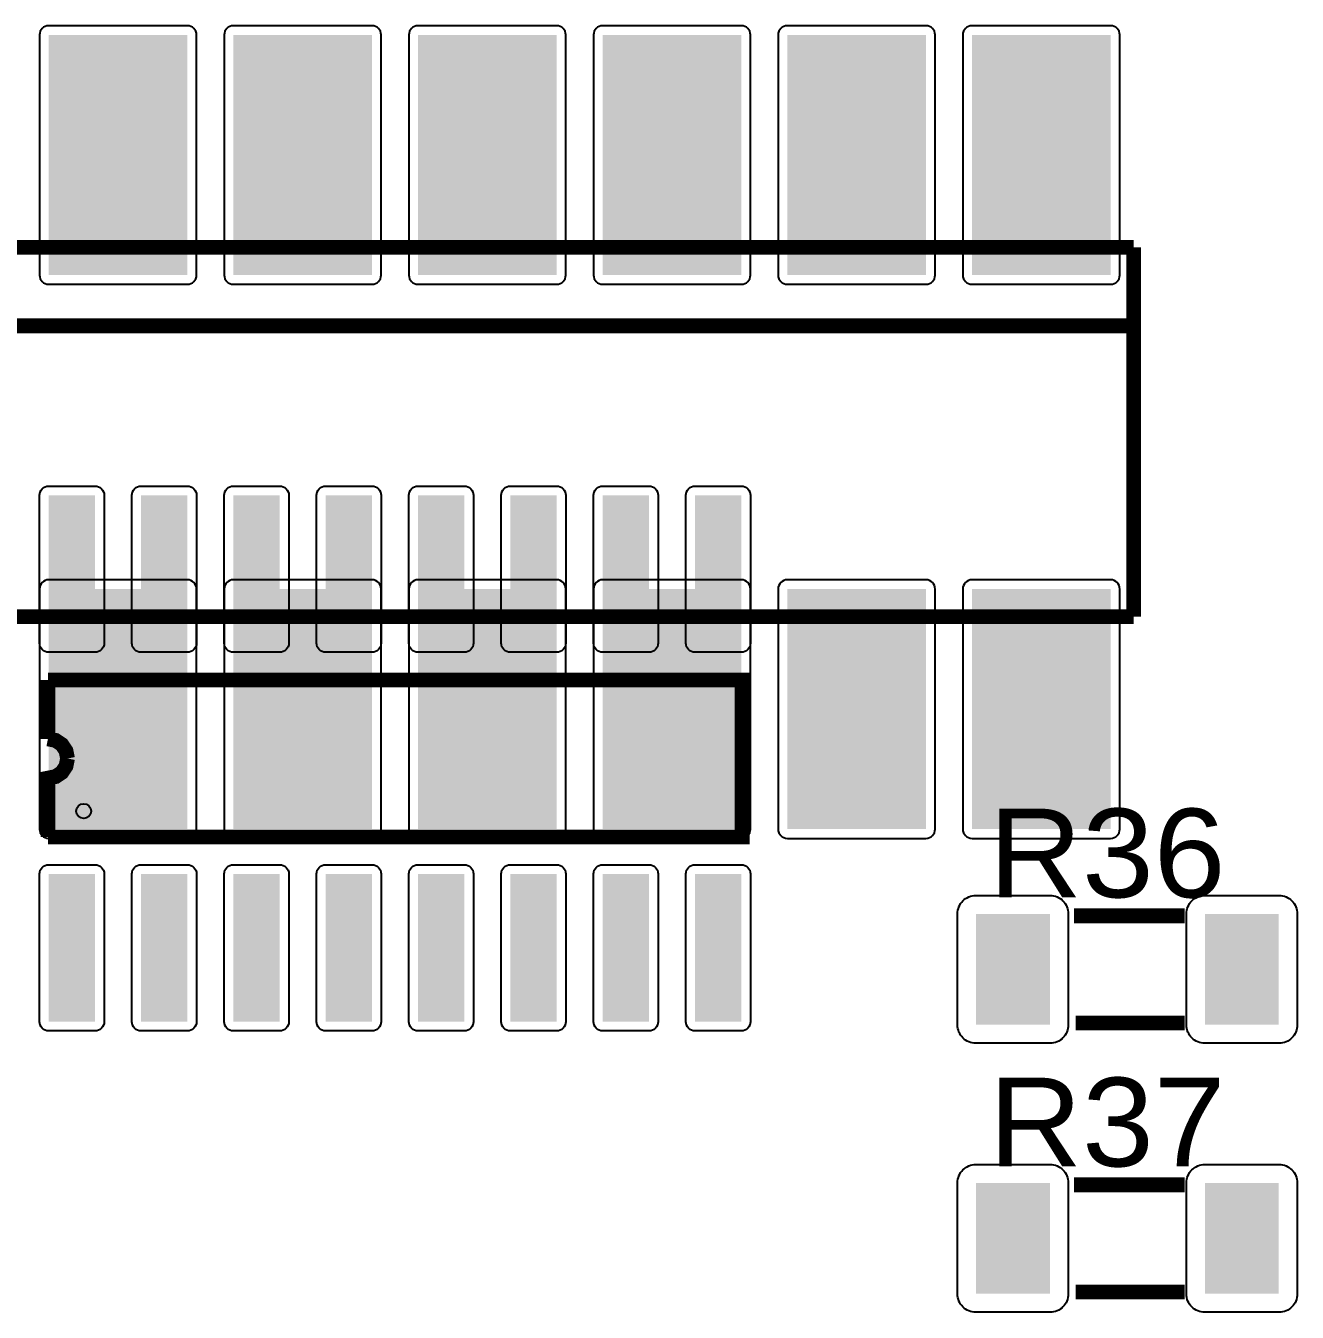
# Model space of a CAD drawing. Header units: inches. Extents: x 18.7 to 39.4, y 4.3 to 20.5.
# Drawn here: x 30.055 to 30.951, y 14.742 to 15.648 of the extents above; entities that cross this region are included whole.
import ezdxf

# ---------------------------------------------------------------- set-up
doc = ezdxf.new("R2010")
doc.units = ezdxf.units.IN
doc.header["$MEASUREMENT"] = 0
doc.styles.get("Standard").update_dxf_attribs({"font": 'arial.ttf'})

# ---------------------------------------------------------------- blocks, each defined once
blk = doc.blocks.new('RPAD')
blk.add_trace([(-0.5, -0.5), (-0.5, 0.5), (0.5, -0.5), (0.5, 0.5)])
blk = doc.blocks.new('NextionControlV3')
for points in [[(41.15064, 13.55838), (41.22564, 13.55838), (41.22666, 13.55848), (41.2276, 13.55877), (41.22845, 13.55922), (41.22919, 13.55983), (41.22979, 13.56056), (41.23025, 13.56141), (41.23054, 13.56236), (41.23064, 13.56338), (41.23064, 13.69338), (41.23054, 13.6944), (41.23025, 13.69535), (41.22979, 13.6962), (41.22919, 13.69694), (41.22845, 13.69754), (41.2276, 13.698), (41.22666, 13.69828), (41.22564, 13.69838), (41.15064, 13.69838), (41.14961, 13.69828), (41.14867, 13.698), (41.14782, 13.69754), (41.14708, 13.69694), (41.14648, 13.6962), (41.14602, 13.69535), (41.14573, 13.6944), (41.14564, 13.69338), (41.14564, 13.56338), (41.14573, 13.56236), (41.14602, 13.56141), (41.14648, 13.56056), (41.14708, 13.55983), (41.14782, 13.55922), (41.14867, 13.55877), (41.14961, 13.55848), (41.15064, 13.55838)], [(41.25064, 13.55838), (41.32564, 13.55838), (41.32666, 13.55848), (41.3276, 13.55877), (41.32845, 13.55922), (41.32919, 13.55983), (41.32979, 13.56056), (41.33025, 13.56141), (41.33054, 13.56236), (41.33064, 13.56338), (41.33064, 13.69338), (41.33054, 13.6944), (41.33025, 13.69535), (41.32979, 13.6962), (41.32919, 13.69694), (41.32845, 13.69754), (41.3276, 13.698), (41.32666, 13.69828), (41.32564, 13.69838), (41.25064, 13.69838), (41.24961, 13.69828), (41.24867, 13.698), (41.24782, 13.69754), (41.24708, 13.69694), (41.24648, 13.6962), (41.24602, 13.69535), (41.24573, 13.6944), (41.24564, 13.69338), (41.24564, 13.56338), (41.24573, 13.56236), (41.24602, 13.56141), (41.24648, 13.56056), (41.24708, 13.55983), (41.24782, 13.55922), (41.24867, 13.55877), (41.24961, 13.55848), (41.25064, 13.55838)], [(41.35064, 13.55838), (41.42564, 13.55838), (41.42666, 13.55848), (41.4276, 13.55877), (41.42845, 13.55922), (41.42919, 13.55983), (41.42979, 13.56056), (41.43025, 13.56141), (41.43054, 13.56236), (41.43064, 13.56338), (41.43064, 13.69338), (41.43054, 13.6944), (41.43025, 13.69535), (41.42979, 13.6962), (41.42919, 13.69694), (41.42845, 13.69754), (41.4276, 13.698), (41.42666, 13.69828), (41.42564, 13.69838), (41.35064, 13.69838), (41.34961, 13.69828), (41.34867, 13.698), (41.34782, 13.69754), (41.34708, 13.69694), (41.34648, 13.6962), (41.34602, 13.69535), (41.34573, 13.6944), (41.34564, 13.69338), (41.34564, 13.56338), (41.34573, 13.56236), (41.34602, 13.56141), (41.34648, 13.56056), (41.34708, 13.55983), (41.34782, 13.55922), (41.34867, 13.55877), (41.34961, 13.55848), (41.35064, 13.55838)], [(41.45064, 13.55838), (41.52564, 13.55838), (41.52666, 13.55848), (41.5276, 13.55877), (41.52845, 13.55922), (41.52919, 13.55983), (41.52979, 13.56056), (41.53025, 13.56141), (41.53054, 13.56236), (41.53064, 13.56338), (41.53064, 13.69338), (41.53054, 13.6944), (41.53025, 13.69535), (41.52979, 13.6962), (41.52919, 13.69694), (41.52845, 13.69754), (41.5276, 13.698), (41.52666, 13.69828), (41.52564, 13.69838), (41.45064, 13.69838), (41.44961, 13.69828), (41.44867, 13.698), (41.44782, 13.69754), (41.44708, 13.69694), (41.44648, 13.6962), (41.44602, 13.69535), (41.44573, 13.6944), (41.44564, 13.69338), (41.44564, 13.56338), (41.44573, 13.56236), (41.44602, 13.56141), (41.44648, 13.56056), (41.44708, 13.55983), (41.44782, 13.55922), (41.44867, 13.55877), (41.44961, 13.55848), (41.45064, 13.55838)], [(41.55064, 13.55838), (41.62564, 13.55838), (41.62666, 13.55848), (41.6276, 13.55877), (41.62845, 13.55922), (41.62919, 13.55983), (41.62979, 13.56056), (41.63025, 13.56141), (41.63054, 13.56236), (41.63064, 13.56338), (41.63064, 13.69338), (41.63054, 13.6944), (41.63025, 13.69535), (41.62979, 13.6962), (41.62919, 13.69694), (41.62845, 13.69754), (41.6276, 13.698), (41.62666, 13.69828), (41.62564, 13.69838), (41.55064, 13.69838), (41.54961, 13.69828), (41.54867, 13.698), (41.54782, 13.69754), (41.54708, 13.69694), (41.54648, 13.6962), (41.54602, 13.69535), (41.54573, 13.6944), (41.54564, 13.69338), (41.54564, 13.56338), (41.54573, 13.56236), (41.54602, 13.56141), (41.54648, 13.56056), (41.54708, 13.55983), (41.54782, 13.55922), (41.54867, 13.55877), (41.54961, 13.55848), (41.55064, 13.55838)], [(41.65064, 13.55838), (41.72564, 13.55838), (41.72666, 13.55848), (41.7276, 13.55877), (41.72845, 13.55922), (41.72919, 13.55983), (41.72979, 13.56056), (41.73025, 13.56141), (41.73054, 13.56236), (41.73064, 13.56338), (41.73064, 13.69338), (41.73054, 13.6944), (41.73025, 13.69535), (41.72979, 13.6962), (41.72919, 13.69694), (41.72845, 13.69754), (41.7276, 13.698), (41.72666, 13.69828), (41.72564, 13.69838), (41.65064, 13.69838), (41.64961, 13.69828), (41.64867, 13.698), (41.64782, 13.69754), (41.64708, 13.69694), (41.64648, 13.6962), (41.64602, 13.69535), (41.64573, 13.6944), (41.64564, 13.69338), (41.64564, 13.56338), (41.64573, 13.56236), (41.64602, 13.56141), (41.64648, 13.56056), (41.64708, 13.55983), (41.64782, 13.55922), (41.64867, 13.55877), (41.64961, 13.55848), (41.65064, 13.55838)], [(41.15064, 13.44911), (41.17564, 13.44911), (41.17666, 13.44901), (41.1776, 13.44872), (41.17845, 13.44827), (41.17919, 13.44767), (41.17979, 13.44693), (41.18025, 13.44608), (41.18054, 13.44513), (41.18064, 13.44411), (41.18064, 13.36411), (41.18054, 13.36309), (41.18025, 13.36214), (41.17979, 13.36129), (41.17919, 13.36056), (41.17845, 13.35995), (41.1776, 13.3595), (41.17666, 13.35921), (41.17564, 13.35911), (41.15064, 13.35911), (41.14961, 13.35921), (41.14867, 13.3595), (41.14782, 13.35995), (41.14708, 13.36056), (41.14648, 13.36129), (41.14602, 13.36214), (41.14573, 13.36309), (41.14564, 13.36411), (41.14564, 13.44411), (41.14573, 13.44513), (41.14602, 13.44608), (41.14648, 13.44693), (41.14708, 13.44767), (41.14782, 13.44827), (41.14867, 13.44872), (41.14961, 13.44901), (41.15064, 13.44911)], [(41.20064, 13.44911), (41.22564, 13.44911), (41.22666, 13.44901), (41.2276, 13.44872), (41.22845, 13.44827), (41.22919, 13.44767), (41.22979, 13.44693), (41.23025, 13.44608), (41.23054, 13.44513), (41.23064, 13.44411), (41.23064, 13.36411), (41.23054, 13.36309), (41.23025, 13.36214), (41.22979, 13.36129), (41.22919, 13.36056), (41.22845, 13.35995), (41.2276, 13.3595), (41.22666, 13.35921), (41.22564, 13.35911), (41.20064, 13.35911), (41.19961, 13.35921), (41.19867, 13.3595), (41.19782, 13.35995), (41.19708, 13.36056), (41.19648, 13.36129), (41.19602, 13.36214), (41.19573, 13.36309), (41.19564, 13.36411), (41.19564, 13.44411), (41.19573, 13.44513), (41.19602, 13.44608), (41.19648, 13.44693), (41.19708, 13.44767), (41.19782, 13.44827), (41.19867, 13.44872), (41.19961, 13.44901), (41.20064, 13.44911)], [(41.25064, 13.44911), (41.27564, 13.44911), (41.27666, 13.44901), (41.2776, 13.44872), (41.27845, 13.44827), (41.27919, 13.44767), (41.27979, 13.44693), (41.28025, 13.44608), (41.28054, 13.44513), (41.28064, 13.44411), (41.28064, 13.36411), (41.28054, 13.36309), (41.28025, 13.36214), (41.27979, 13.36129), (41.27919, 13.36056), (41.27845, 13.35995), (41.2776, 13.3595), (41.27666, 13.35921), (41.27564, 13.35911), (41.25064, 13.35911), (41.24961, 13.35921), (41.24867, 13.3595), (41.24782, 13.35995), (41.24708, 13.36056), (41.24648, 13.36129), (41.24602, 13.36214), (41.24573, 13.36309), (41.24564, 13.36411), (41.24564, 13.44411), (41.24573, 13.44513), (41.24602, 13.44608), (41.24648, 13.44693), (41.24708, 13.44767), (41.24782, 13.44827), (41.24867, 13.44872), (41.24961, 13.44901), (41.25064, 13.44911)], [(41.30064, 13.44911), (41.32564, 13.44911), (41.32666, 13.44901), (41.3276, 13.44872), (41.32845, 13.44827), (41.32919, 13.44767), (41.32979, 13.44693), (41.33025, 13.44608), (41.33054, 13.44513), (41.33064, 13.44411), (41.33064, 13.36411), (41.33054, 13.36309), (41.33025, 13.36214), (41.32979, 13.36129), (41.32919, 13.36056), (41.32845, 13.35995), (41.3276, 13.3595), (41.32666, 13.35921), (41.32564, 13.35911), (41.30064, 13.35911), (41.29961, 13.35921), (41.29867, 13.3595), (41.29782, 13.35995), (41.29708, 13.36056), (41.29648, 13.36129), (41.29602, 13.36214), (41.29573, 13.36309), (41.29564, 13.36411), (41.29564, 13.44411), (41.29573, 13.44513), (41.29602, 13.44608), (41.29648, 13.44693), (41.29708, 13.44767), (41.29782, 13.44827), (41.29867, 13.44872), (41.29961, 13.44901), (41.30064, 13.44911)], [(41.35064, 13.44911), (41.37564, 13.44911), (41.37666, 13.44901), (41.3776, 13.44872), (41.37845, 13.44827), (41.37919, 13.44767), (41.37979, 13.44693), (41.38025, 13.44608), (41.38054, 13.44513), (41.38064, 13.44411), (41.38064, 13.36411), (41.38054, 13.36309), (41.38025, 13.36214), (41.37979, 13.36129), (41.37919, 13.36056), (41.37845, 13.35995), (41.3776, 13.3595), (41.37666, 13.35921), (41.37564, 13.35911), (41.35064, 13.35911), (41.34961, 13.35921), (41.34867, 13.3595), (41.34782, 13.35995), (41.34708, 13.36056), (41.34648, 13.36129), (41.34602, 13.36214), (41.34573, 13.36309), (41.34564, 13.36411), (41.34564, 13.44411), (41.34573, 13.44513), (41.34602, 13.44608), (41.34648, 13.44693), (41.34708, 13.44767), (41.34782, 13.44827), (41.34867, 13.44872), (41.34961, 13.44901), (41.35064, 13.44911)], [(41.40064, 13.44911), (41.42564, 13.44911), (41.42666, 13.44901), (41.4276, 13.44872), (41.42845, 13.44827), (41.42919, 13.44767), (41.42979, 13.44693), (41.43025, 13.44608), (41.43054, 13.44513), (41.43064, 13.44411), (41.43064, 13.36411), (41.43054, 13.36309), (41.43025, 13.36214), (41.42979, 13.36129), (41.42919, 13.36056), (41.42845, 13.35995), (41.4276, 13.3595), (41.42666, 13.35921), (41.42564, 13.35911), (41.40064, 13.35911), (41.39961, 13.35921), (41.39867, 13.3595), (41.39782, 13.35995), (41.39708, 13.36056), (41.39648, 13.36129), (41.39602, 13.36214), (41.39573, 13.36309), (41.39564, 13.36411), (41.39564, 13.44411), (41.39573, 13.44513), (41.39602, 13.44608), (41.39648, 13.44693), (41.39708, 13.44767), (41.39782, 13.44827), (41.39867, 13.44872), (41.39961, 13.44901), (41.40064, 13.44911)], [(41.45064, 13.44911), (41.47564, 13.44911), (41.47666, 13.44901), (41.4776, 13.44872), (41.47845, 13.44827), (41.47919, 13.44767), (41.47979, 13.44693), (41.48025, 13.44608), (41.48054, 13.44513), (41.48064, 13.44411), (41.48064, 13.36411), (41.48054, 13.36309), (41.48025, 13.36214), (41.47979, 13.36129), (41.47919, 13.36056), (41.47845, 13.35995), (41.4776, 13.3595), (41.47666, 13.35921), (41.47564, 13.35911), (41.45064, 13.35911), (41.44961, 13.35921), (41.44867, 13.3595), (41.44782, 13.35995), (41.44708, 13.36056), (41.44648, 13.36129), (41.44602, 13.36214), (41.44573, 13.36309), (41.44564, 13.36411), (41.44564, 13.44411), (41.44573, 13.44513), (41.44602, 13.44608), (41.44648, 13.44693), (41.44708, 13.44767), (41.44782, 13.44827), (41.44867, 13.44872), (41.44961, 13.44901), (41.45064, 13.44911)], [(41.50064, 13.44911), (41.52564, 13.44911), (41.52666, 13.44901), (41.5276, 13.44872), (41.52845, 13.44827), (41.52919, 13.44767), (41.52979, 13.44693), (41.53025, 13.44608), (41.53054, 13.44513), (41.53064, 13.44411), (41.53064, 13.36411), (41.53054, 13.36309), (41.53025, 13.36214), (41.52979, 13.36129), (41.52919, 13.36056), (41.52845, 13.35995), (41.5276, 13.3595), (41.52666, 13.35921), (41.52564, 13.35911), (41.50064, 13.35911), (41.49961, 13.35921), (41.49867, 13.3595), (41.49782, 13.35995), (41.49708, 13.36056), (41.49648, 13.36129), (41.49602, 13.36214), (41.49573, 13.36309), (41.49564, 13.36411), (41.49564, 13.44411), (41.49573, 13.44513), (41.49602, 13.44608), (41.49648, 13.44693), (41.49708, 13.44767), (41.49782, 13.44827), (41.49867, 13.44872), (41.49961, 13.44901), (41.50064, 13.44911)], [(41.15064, 13.25838), (41.22564, 13.25838), (41.22666, 13.25848), (41.2276, 13.25877), (41.22845, 13.25922), (41.22919, 13.25983), (41.22979, 13.26056), (41.23025, 13.26141), (41.23054, 13.26236), (41.23064, 13.26338), (41.23064, 13.39338), (41.23054, 13.3944), (41.23025, 13.39535), (41.22979, 13.3962), (41.22919, 13.39694), (41.22845, 13.39754), (41.2276, 13.398), (41.22666, 13.39828), (41.22564, 13.39838), (41.15064, 13.39838), (41.14961, 13.39828), (41.14867, 13.398), (41.14782, 13.39754), (41.14708, 13.39694), (41.14648, 13.3962), (41.14602, 13.39535), (41.14573, 13.3944), (41.14564, 13.39338), (41.14564, 13.26338), (41.14573, 13.26236), (41.14602, 13.26141), (41.14648, 13.26056), (41.14708, 13.25983), (41.14782, 13.25922), (41.14867, 13.25877), (41.14961, 13.25848), (41.15064, 13.25838)], [(41.25064, 13.25838), (41.32564, 13.25838), (41.32666, 13.25848), (41.3276, 13.25877), (41.32845, 13.25922), (41.32919, 13.25983), (41.32979, 13.26056), (41.33025, 13.26141), (41.33054, 13.26236), (41.33064, 13.26338), (41.33064, 13.39338), (41.33054, 13.3944), (41.33025, 13.39535), (41.32979, 13.3962), (41.32919, 13.39694), (41.32845, 13.39754), (41.3276, 13.398), (41.32666, 13.39828), (41.32564, 13.39838), (41.25064, 13.39838), (41.24961, 13.39828), (41.24867, 13.398), (41.24782, 13.39754), (41.24708, 13.39694), (41.24648, 13.3962), (41.24602, 13.39535), (41.24573, 13.3944), (41.24564, 13.39338), (41.24564, 13.26338), (41.24573, 13.26236), (41.24602, 13.26141), (41.24648, 13.26056), (41.24708, 13.25983), (41.24782, 13.25922), (41.24867, 13.25877), (41.24961, 13.25848), (41.25064, 13.25838)], [(41.35064, 13.25838), (41.42564, 13.25838), (41.42666, 13.25848), (41.4276, 13.25877), (41.42845, 13.25922), (41.42919, 13.25983), (41.42979, 13.26056), (41.43025, 13.26141), (41.43054, 13.26236), (41.43064, 13.26338), (41.43064, 13.39338), (41.43054, 13.3944), (41.43025, 13.39535), (41.42979, 13.3962), (41.42919, 13.39694), (41.42845, 13.39754), (41.4276, 13.398), (41.42666, 13.39828), (41.42564, 13.39838), (41.35064, 13.39838), (41.34961, 13.39828), (41.34867, 13.398), (41.34782, 13.39754), (41.34708, 13.39694), (41.34648, 13.3962), (41.34602, 13.39535), (41.34573, 13.3944), (41.34564, 13.39338), (41.34564, 13.26338), (41.34573, 13.26236), (41.34602, 13.26141), (41.34648, 13.26056), (41.34708, 13.25983), (41.34782, 13.25922), (41.34867, 13.25877), (41.34961, 13.25848), (41.35064, 13.25838)], [(41.45064, 13.25838), (41.52564, 13.25838), (41.52666, 13.25848), (41.5276, 13.25877), (41.52845, 13.25922), (41.52919, 13.25983), (41.52979, 13.26056), (41.53025, 13.26141), (41.53054, 13.26236), (41.53064, 13.26338), (41.53064, 13.39338), (41.53054, 13.3944), (41.53025, 13.39535), (41.52979, 13.3962), (41.52919, 13.39694), (41.52845, 13.39754), (41.5276, 13.398), (41.52666, 13.39828), (41.52564, 13.39838), (41.45064, 13.39838), (41.44961, 13.39828), (41.44867, 13.398), (41.44782, 13.39754), (41.44708, 13.39694), (41.44648, 13.3962), (41.44602, 13.39535), (41.44573, 13.3944), (41.44564, 13.39338), (41.44564, 13.26338), (41.44573, 13.26236), (41.44602, 13.26141), (41.44648, 13.26056), (41.44708, 13.25983), (41.44782, 13.25922), (41.44867, 13.25877), (41.44961, 13.25848), (41.45064, 13.25838)], [(41.55064, 13.25838), (41.62564, 13.25838), (41.62666, 13.25848), (41.6276, 13.25877), (41.62845, 13.25922), (41.62919, 13.25983), (41.62979, 13.26056), (41.63025, 13.26141), (41.63054, 13.26236), (41.63064, 13.26338), (41.63064, 13.39338), (41.63054, 13.3944), (41.63025, 13.39535), (41.62979, 13.3962), (41.62919, 13.39694), (41.62845, 13.39754), (41.6276, 13.398), (41.62666, 13.39828), (41.62564, 13.39838), (41.55064, 13.39838), (41.54961, 13.39828), (41.54867, 13.398), (41.54782, 13.39754), (41.54708, 13.39694), (41.54648, 13.3962), (41.54602, 13.39535), (41.54573, 13.3944), (41.54564, 13.39338), (41.54564, 13.26338), (41.54573, 13.26236), (41.54602, 13.26141), (41.54648, 13.26056), (41.54708, 13.25983), (41.54782, 13.25922), (41.54867, 13.25877), (41.54961, 13.25848), (41.55064, 13.25838)], [(41.65064, 13.25838), (41.72564, 13.25838), (41.72666, 13.25848), (41.7276, 13.25877), (41.72845, 13.25922), (41.72919, 13.25983), (41.72979, 13.26056), (41.73025, 13.26141), (41.73054, 13.26236), (41.73064, 13.26338), (41.73064, 13.39338), (41.73054, 13.3944), (41.73025, 13.39535), (41.72979, 13.3962), (41.72919, 13.39694), (41.72845, 13.39754), (41.7276, 13.398), (41.72666, 13.39828), (41.72564, 13.39838), (41.65064, 13.39838), (41.64961, 13.39828), (41.64867, 13.398), (41.64782, 13.39754), (41.64708, 13.39694), (41.64648, 13.3962), (41.64602, 13.39535), (41.64573, 13.3944), (41.64564, 13.39338), (41.64564, 13.26338), (41.64573, 13.26236), (41.64602, 13.26141), (41.64648, 13.26056), (41.64708, 13.25983), (41.64782, 13.25922), (41.64867, 13.25877), (41.64961, 13.25848), (41.65064, 13.25838)], [(41.17564, 13.15411), (41.15064, 13.15411), (41.14961, 13.15421), (41.14867, 13.1545), (41.14782, 13.15495), (41.14708, 13.15556), (41.14648, 13.15629), (41.14602, 13.15714), (41.14573, 13.15809), (41.14564, 13.15911), (41.14564, 13.23911), (41.14573, 13.24013), (41.14602, 13.24108), (41.14648, 13.24193), (41.14708, 13.24267), (41.14782, 13.24327), (41.14867, 13.24372), (41.14961, 13.24401), (41.15064, 13.24411), (41.17564, 13.24411), (41.17666, 13.24401), (41.1776, 13.24372), (41.17845, 13.24327), (41.17919, 13.24267), (41.17979, 13.24193), (41.18025, 13.24108), (41.18054, 13.24013), (41.18064, 13.23911), (41.18064, 13.15911), (41.18054, 13.15809), (41.18025, 13.15714), (41.17979, 13.15629), (41.17919, 13.15556), (41.17845, 13.15495), (41.1776, 13.1545), (41.17666, 13.15421), (41.17564, 13.15411)], [(41.22564, 13.15411), (41.20064, 13.15411), (41.19961, 13.15421), (41.19867, 13.1545), (41.19782, 13.15495), (41.19708, 13.15556), (41.19648, 13.15629), (41.19602, 13.15714), (41.19573, 13.15809), (41.19564, 13.15911), (41.19564, 13.23911), (41.19573, 13.24013), (41.19602, 13.24108), (41.19648, 13.24193), (41.19708, 13.24267), (41.19782, 13.24327), (41.19867, 13.24372), (41.19961, 13.24401), (41.20064, 13.24411), (41.22564, 13.24411), (41.22666, 13.24401), (41.2276, 13.24372), (41.22845, 13.24327), (41.22919, 13.24267), (41.22979, 13.24193), (41.23025, 13.24108), (41.23054, 13.24013), (41.23064, 13.23911), (41.23064, 13.15911), (41.23054, 13.15809), (41.23025, 13.15714), (41.22979, 13.15629), (41.22919, 13.15556), (41.22845, 13.15495), (41.2276, 13.1545), (41.22666, 13.15421), (41.22564, 13.15411)], [(41.27564, 13.15411), (41.25064, 13.15411), (41.24961, 13.15421), (41.24867, 13.1545), (41.24782, 13.15495), (41.24708, 13.15556), (41.24648, 13.15629), (41.24602, 13.15714), (41.24573, 13.15809), (41.24564, 13.15911), (41.24564, 13.23911), (41.24573, 13.24013), (41.24602, 13.24108), (41.24648, 13.24193), (41.24708, 13.24267), (41.24782, 13.24327), (41.24867, 13.24372), (41.24961, 13.24401), (41.25064, 13.24411), (41.27564, 13.24411), (41.27666, 13.24401), (41.2776, 13.24372), (41.27845, 13.24327), (41.27919, 13.24267), (41.27979, 13.24193), (41.28025, 13.24108), (41.28054, 13.24013), (41.28064, 13.23911), (41.28064, 13.15911), (41.28054, 13.15809), (41.28025, 13.15714), (41.27979, 13.15629), (41.27919, 13.15556), (41.27845, 13.15495), (41.2776, 13.1545), (41.27666, 13.15421), (41.27564, 13.15411)], [(41.32564, 13.15411), (41.30064, 13.15411), (41.29961, 13.15421), (41.29867, 13.1545), (41.29782, 13.15495), (41.29708, 13.15556), (41.29648, 13.15629), (41.29602, 13.15714), (41.29573, 13.15809), (41.29564, 13.15911), (41.29564, 13.23911), (41.29573, 13.24013), (41.29602, 13.24108), (41.29648, 13.24193), (41.29708, 13.24267), (41.29782, 13.24327), (41.29867, 13.24372), (41.29961, 13.24401), (41.30064, 13.24411), (41.32564, 13.24411), (41.32666, 13.24401), (41.3276, 13.24372), (41.32845, 13.24327), (41.32919, 13.24267), (41.32979, 13.24193), (41.33025, 13.24108), (41.33054, 13.24013), (41.33064, 13.23911), (41.33064, 13.15911), (41.33054, 13.15809), (41.33025, 13.15714), (41.32979, 13.15629), (41.32919, 13.15556), (41.32845, 13.15495), (41.3276, 13.1545), (41.32666, 13.15421), (41.32564, 13.15411)], [(41.37564, 13.15411), (41.35064, 13.15411), (41.34961, 13.15421), (41.34867, 13.1545), (41.34782, 13.15495), (41.34708, 13.15556), (41.34648, 13.15629), (41.34602, 13.15714), (41.34573, 13.15809), (41.34564, 13.15911), (41.34564, 13.23911), (41.34573, 13.24013), (41.34602, 13.24108), (41.34648, 13.24193), (41.34708, 13.24267), (41.34782, 13.24327), (41.34867, 13.24372), (41.34961, 13.24401), (41.35064, 13.24411), (41.37564, 13.24411), (41.37666, 13.24401), (41.3776, 13.24372), (41.37845, 13.24327), (41.37919, 13.24267), (41.37979, 13.24193), (41.38025, 13.24108), (41.38054, 13.24013), (41.38064, 13.23911), (41.38064, 13.15911), (41.38054, 13.15809), (41.38025, 13.15714), (41.37979, 13.15629), (41.37919, 13.15556), (41.37845, 13.15495), (41.3776, 13.1545), (41.37666, 13.15421), (41.37564, 13.15411)], [(41.42564, 13.15411), (41.40064, 13.15411), (41.39961, 13.15421), (41.39867, 13.1545), (41.39782, 13.15495), (41.39708, 13.15556), (41.39648, 13.15629), (41.39602, 13.15714), (41.39573, 13.15809), (41.39564, 13.15911), (41.39564, 13.23911), (41.39573, 13.24013), (41.39602, 13.24108), (41.39648, 13.24193), (41.39708, 13.24267), (41.39782, 13.24327), (41.39867, 13.24372), (41.39961, 13.24401), (41.40064, 13.24411), (41.42564, 13.24411), (41.42666, 13.24401), (41.4276, 13.24372), (41.42845, 13.24327), (41.42919, 13.24267), (41.42979, 13.24193), (41.43025, 13.24108), (41.43054, 13.24013), (41.43064, 13.23911), (41.43064, 13.15911), (41.43054, 13.15809), (41.43025, 13.15714), (41.42979, 13.15629), (41.42919, 13.15556), (41.42845, 13.15495), (41.4276, 13.1545), (41.42666, 13.15421), (41.42564, 13.15411)], [(41.47564, 13.15411), (41.45064, 13.15411), (41.44961, 13.15421), (41.44867, 13.1545), (41.44782, 13.15495), (41.44708, 13.15556), (41.44648, 13.15629), (41.44602, 13.15714), (41.44573, 13.15809), (41.44564, 13.15911), (41.44564, 13.23911), (41.44573, 13.24013), (41.44602, 13.24108), (41.44648, 13.24193), (41.44708, 13.24267), (41.44782, 13.24327), (41.44867, 13.24372), (41.44961, 13.24401), (41.45064, 13.24411), (41.47564, 13.24411), (41.47666, 13.24401), (41.4776, 13.24372), (41.47845, 13.24327), (41.47919, 13.24267), (41.47979, 13.24193), (41.48025, 13.24108), (41.48054, 13.24013), (41.48064, 13.23911), (41.48064, 13.15911), (41.48054, 13.15809), (41.48025, 13.15714), (41.47979, 13.15629), (41.47919, 13.15556), (41.47845, 13.15495), (41.4776, 13.1545), (41.47666, 13.15421), (41.47564, 13.15411)], [(41.52564, 13.15411), (41.50064, 13.15411), (41.49961, 13.15421), (41.49867, 13.1545), (41.49782, 13.15495), (41.49708, 13.15556), (41.49648, 13.15629), (41.49602, 13.15714), (41.49573, 13.15809), (41.49564, 13.15911), (41.49564, 13.23911), (41.49573, 13.24013), (41.49602, 13.24108), (41.49648, 13.24193), (41.49708, 13.24267), (41.49782, 13.24327), (41.49867, 13.24372), (41.49961, 13.24401), (41.50064, 13.24411), (41.52564, 13.24411), (41.52666, 13.24401), (41.5276, 13.24372), (41.52845, 13.24327), (41.52919, 13.24267), (41.52979, 13.24193), (41.53025, 13.24108), (41.53054, 13.24013), (41.53064, 13.23911), (41.53064, 13.15911), (41.53054, 13.15809), (41.53025, 13.15714), (41.52979, 13.15629), (41.52919, 13.15556), (41.52845, 13.15495), (41.5276, 13.1545), (41.52666, 13.15421), (41.52564, 13.15411)], [(41.65278, 13.22744), (41.69278, 13.22744), (41.69382, 13.22739), (41.69483, 13.22724), (41.69579, 13.227), (41.69672, 13.22667), (41.69759, 13.22625), (41.69842, 13.22576), (41.69918, 13.22519), (41.69989, 13.22455), (41.70053, 13.22384), (41.7011, 13.22307), (41.70159, 13.22225), (41.70201, 13.22137), (41.70234, 13.22045), (41.70258, 13.21948), (41.70273, 13.21848), (41.70278, 13.21744), (41.70278, 13.15744), (41.70273, 13.1564), (41.70258, 13.15539), (41.70234, 13.15443), (41.70201, 13.1535), (41.70159, 13.15263), (41.7011, 13.1518), (41.70053, 13.15103), (41.69989, 13.15033), (41.69918, 13.14969), (41.69842, 13.14912), (41.69759, 13.14862), (41.69672, 13.14821), (41.69579, 13.14788), (41.69483, 13.14764), (41.69382, 13.14749), (41.69278, 13.14744), (41.65278, 13.14744), (41.65174, 13.14749), (41.65074, 13.14764), (41.64977, 13.14788), (41.64885, 13.14821), (41.64797, 13.14862), (41.64715, 13.14912), (41.64638, 13.14969), (41.64567, 13.15033), (41.64503, 13.15103), (41.64446, 13.1518), (41.64397, 13.15263), (41.64355, 13.1535), (41.64322, 13.15443), (41.64298, 13.15539), (41.64283, 13.1564), (41.64278, 13.15744), (41.64278, 13.21744), (41.64283, 13.21848), (41.64298, 13.21948), (41.64322, 13.22045), (41.64355, 13.22137), (41.64397, 13.22225), (41.64446, 13.22307), (41.64503, 13.22384), (41.64567, 13.22455), (41.64638, 13.22519), (41.64715, 13.22576), (41.64797, 13.22625), (41.64885, 13.22667), (41.64977, 13.227), (41.65074, 13.22724), (41.65174, 13.22739), (41.65278, 13.22744)], [(41.77678, 13.22744), (41.81678, 13.22744), (41.81782, 13.22739), (41.81883, 13.22724), (41.81979, 13.227), (41.82072, 13.22667), (41.82159, 13.22625), (41.82242, 13.22576), (41.82318, 13.22519), (41.82389, 13.22455), (41.82453, 13.22384), (41.8251, 13.22307), (41.82559, 13.22225), (41.82601, 13.22137), (41.82634, 13.22045), (41.82658, 13.21948), (41.82673, 13.21848), (41.82678, 13.21744), (41.82678, 13.15744), (41.82673, 13.1564), (41.82658, 13.15539), (41.82634, 13.15443), (41.82601, 13.1535), (41.82559, 13.15263), (41.8251, 13.1518), (41.82453, 13.15103), (41.82389, 13.15033), (41.82318, 13.14969), (41.82242, 13.14912), (41.82159, 13.14862), (41.82072, 13.14821), (41.81979, 13.14788), (41.81883, 13.14764), (41.81782, 13.14749), (41.81678, 13.14744), (41.77678, 13.14744), (41.77574, 13.14749), (41.77474, 13.14764), (41.77377, 13.14788), (41.77285, 13.14821), (41.77197, 13.14862), (41.77115, 13.14912), (41.77038, 13.14969), (41.76967, 13.15033), (41.76903, 13.15103), (41.76846, 13.1518), (41.76797, 13.15263), (41.76755, 13.1535), (41.76722, 13.15443), (41.76698, 13.15539), (41.76683, 13.1564), (41.76678, 13.15744), (41.76678, 13.21744), (41.76683, 13.21848), (41.76698, 13.21948), (41.76722, 13.22045), (41.76755, 13.22137), (41.76797, 13.22225), (41.76846, 13.22307), (41.76903, 13.22384), (41.76967, 13.22455), (41.77038, 13.22519), (41.77115, 13.22576), (41.77197, 13.22625), (41.77285, 13.22667), (41.77377, 13.227), (41.77474, 13.22724), (41.77574, 13.22739), (41.77678, 13.22744)], [(41.65278, 13.08177), (41.69278, 13.08177), (41.69382, 13.08172), (41.69483, 13.08157), (41.69579, 13.08133), (41.69672, 13.081), (41.69759, 13.08058), (41.69842, 13.08009), (41.69918, 13.07952), (41.69989, 13.07888), (41.70053, 13.07817), (41.7011, 13.0774), (41.70159, 13.07658), (41.70201, 13.0757), (41.70234, 13.07478), (41.70258, 13.07381), (41.70273, 13.07281), (41.70278, 13.07177), (41.70278, 13.01177), (41.70273, 13.01073), (41.70258, 13.00972), (41.70234, 13.00876), (41.70201, 13.00783), (41.70159, 13.00696), (41.7011, 13.00613), (41.70053, 13.00537), (41.69989, 13.00466), (41.69918, 13.00402), (41.69842, 13.00345), (41.69759, 13.00295), (41.69672, 13.00254), (41.69579, 13.00221), (41.69483, 13.00197), (41.69382, 13.00182), (41.69278, 13.00177), (41.65278, 13.00177), (41.65174, 13.00182), (41.65074, 13.00197), (41.64977, 13.00221), (41.64885, 13.00254), (41.64797, 13.00295), (41.64715, 13.00345), (41.64638, 13.00402), (41.64567, 13.00466), (41.64503, 13.00537), (41.64446, 13.00613), (41.64397, 13.00696), (41.64355, 13.00783), (41.64322, 13.00876), (41.64298, 13.00972), (41.64283, 13.01073), (41.64278, 13.01177), (41.64278, 13.07177), (41.64283, 13.07281), (41.64298, 13.07381), (41.64322, 13.07478), (41.64355, 13.0757), (41.64397, 13.07658), (41.64446, 13.0774), (41.64503, 13.07817), (41.64567, 13.07888), (41.64638, 13.07952), (41.64715, 13.08009), (41.64797, 13.08058), (41.64885, 13.081), (41.64977, 13.08133), (41.65074, 13.08157), (41.65174, 13.08172), (41.65278, 13.08177)], [(41.77678, 13.08177), (41.81678, 13.08177), (41.81782, 13.08172), (41.81883, 13.08157), (41.81979, 13.08133), (41.82072, 13.081), (41.82159, 13.08058), (41.82242, 13.08009), (41.82318, 13.07952), (41.82389, 13.07888), (41.82453, 13.07817), (41.8251, 13.0774), (41.82559, 13.07658), (41.82601, 13.0757), (41.82634, 13.07478), (41.82658, 13.07381), (41.82673, 13.07281), (41.82678, 13.07177), (41.82678, 13.01177), (41.82673, 13.01073), (41.82658, 13.00972), (41.82634, 13.00876), (41.82601, 13.00783), (41.82559, 13.00696), (41.8251, 13.00613), (41.82453, 13.00537), (41.82389, 13.00466), (41.82318, 13.00402), (41.82242, 13.00345), (41.82159, 13.00295), (41.82072, 13.00254), (41.81979, 13.00221), (41.81883, 13.00197), (41.81782, 13.00182), (41.81678, 13.00177), (41.77678, 13.00177), (41.77574, 13.00182), (41.77474, 13.00197), (41.77377, 13.00221), (41.77285, 13.00254), (41.77197, 13.00295), (41.77115, 13.00345), (41.77038, 13.00402), (41.76967, 13.00466), (41.76903, 13.00537), (41.76846, 13.00613), (41.76797, 13.00696), (41.76755, 13.00783), (41.76722, 13.00876), (41.76698, 13.00972), (41.76683, 13.01073), (41.76678, 13.01177), (41.76678, 13.07177), (41.76683, 13.07281), (41.76698, 13.07381), (41.76722, 13.07478), (41.76755, 13.0757), (41.76797, 13.07658), (41.76846, 13.0774), (41.76903, 13.07817), (41.76967, 13.07888), (41.77038, 13.07952), (41.77115, 13.08009), (41.77197, 13.08058), (41.77285, 13.081), (41.77377, 13.08133), (41.77474, 13.08157), (41.77574, 13.08172), (41.77678, 13.08177)]]:
    blk.add_lwpolyline(points, close=True)
at = {"const_width": 0.008}
for points in [[(40.93814, 13.57838), (41.73814, 13.57838)], [(40.93814, 13.57838), (41.73814, 13.57838)], [(40.93814, 13.57838), (41.73814, 13.57838)], [(41.73814, 13.57838), (41.73814, 13.37838)], [(41.73814, 13.57838), (41.73814, 13.37838)], [(41.73814, 13.57838), (41.73814, 13.37838)], [(41.74207, 13.53586), (40.94207, 13.53586)], [(41.74207, 13.53586), (40.94207, 13.53586)], [(41.74207, 13.53586), (40.94207, 13.53586)], [(41.73814, 13.37838), (40.93814, 13.37838)], [(41.73814, 13.37838), (40.93814, 13.37838)], [(41.73814, 13.37838), (40.93814, 13.37838)], [(41.15014, 13.31224), (41.15014, 13.34411)], [(41.15014, 13.34411), (41.16314, 13.34411)], [(41.15014, 13.31224), (41.15014, 13.34411)], [(41.15014, 13.34411), (41.16314, 13.34411)], [(41.15014, 13.31224), (41.15014, 13.34411)], [(41.15014, 13.34411), (41.16314, 13.34411)], [(41.16314, 13.34411), (41.51314, 13.34411)], [(41.16314, 13.34411), (41.51314, 13.34411)], [(41.16314, 13.34411), (41.51314, 13.34411)], [(41.52614, 13.31411), (41.52614, 13.34411), (41.51314, 13.34411)], [(41.52614, 13.31411), (41.52614, 13.34411), (41.51314, 13.34411)], [(41.52614, 13.31411), (41.52614, 13.34411), (41.51314, 13.34411)], [(41.15014, 13.31224), (41.15432, 13.31142), (41.15769, 13.30916), (41.15994, 13.30579), (41.16076, 13.30161)], [(41.15014, 13.31224), (41.15432, 13.31142), (41.15769, 13.30916), (41.15994, 13.30579), (41.16076, 13.30161)], [(41.15014, 13.31224), (41.15432, 13.31142), (41.15769, 13.30916), (41.15994, 13.30579), (41.16076, 13.30161)], [(41.52614, 13.28911), (41.52614, 13.31411)], [(41.52614, 13.28911), (41.52614, 13.31411)], [(41.52614, 13.28911), (41.52614, 13.31411)], [(41.15014, 13.25911), (41.15014, 13.29099), (41.15432, 13.29181), (41.15769, 13.29406), (41.15994, 13.29743), (41.16076, 13.30161)], [(41.15014, 13.25911), (41.15014, 13.29099), (41.15432, 13.29181), (41.15769, 13.29406), (41.15994, 13.29743), (41.16076, 13.30161)], [(41.15014, 13.25911), (41.15014, 13.29099), (41.15432, 13.29181), (41.15769, 13.29406), (41.15994, 13.29743), (41.16076, 13.30161)], [(41.51314, 13.25911), (41.52614, 13.25911), (41.52614, 13.28911)], [(41.51314, 13.25911), (41.52614, 13.25911), (41.52614, 13.28911)], [(41.51314, 13.25911), (41.52614, 13.25911), (41.52614, 13.28911)], [(41.16314, 13.25911), (41.15014, 13.25911)], [(41.16314, 13.25911), (41.15014, 13.25911)], [(41.16314, 13.25911), (41.15014, 13.25911)], [(41.16314, 13.25911), (41.51314, 13.25911)], [(41.16314, 13.25911), (41.51314, 13.25911)], [(41.16314, 13.25911), (41.51314, 13.25911)], [(41.70578, 13.21644), (41.76578, 13.21644)], [(41.70578, 13.21644), (41.76578, 13.21644)], [(41.70578, 13.21644), (41.76578, 13.21644)], [(41.70678, 13.15844), (41.76578, 13.15844)], [(41.70678, 13.15844), (41.76578, 13.15844)], [(41.70678, 13.15844), (41.76578, 13.15844)], [(41.70578, 13.07077), (41.76578, 13.07077)], [(41.70578, 13.07077), (41.76578, 13.07077)], [(41.70578, 13.07077), (41.76578, 13.07077)], [(41.70678, 13.01277), (41.76578, 13.01277)], [(41.70678, 13.01277), (41.76578, 13.01277)], [(41.70678, 13.01277), (41.76578, 13.01277)]]:
    blk.add_lwpolyline(points, dxfattribs=at)
blk.add_circle((41.16954, 13.27311), 0.004)
blk.add_circle((41.16954, 13.27311), 0.004)
blk.add_circle((41.16954, 13.27311), 0.004)
at = {"rotation": 180}
for p, xscale, yscale in [((41.18814, 13.62838), 0.075, 0.13), ((41.28814, 13.62838), 0.075, 0.13), ((41.38814, 13.62838), 0.075, 0.13), ((41.48814, 13.62838), 0.075, 0.13), ((41.58814, 13.62838), 0.075, 0.13), ((41.68814, 13.62838), 0.075, 0.13), ((41.18814, 13.32838), 0.075, 0.13), ((41.28814, 13.32838), 0.075, 0.13), ((41.38814, 13.32838), 0.075, 0.13), ((41.48814, 13.32838), 0.075, 0.13), ((41.58814, 13.32838), 0.075, 0.13), ((41.68814, 13.32838), 0.075, 0.13), ((41.16314, 13.19911), 0.025, 0.08), ((41.21314, 13.19911), 0.025, 0.08), ((41.26314, 13.19911), 0.025, 0.08), ((41.31314, 13.19911), 0.025, 0.08), ((41.36314, 13.19911), 0.025, 0.08), ((41.41314, 13.19911), 0.025, 0.08), ((41.46314, 13.19911), 0.025, 0.08), ((41.51314, 13.19911), 0.025, 0.08)]:
    blk.add_blockref('RPAD', p, dxfattribs=dict(at, xscale=xscale, yscale=yscale))
for p, xscale, yscale in [((41.16314, 13.40411), 0.025, 0.08), ((41.21314, 13.40411), 0.025, 0.08), ((41.26314, 13.40411), 0.025, 0.08), ((41.31314, 13.40411), 0.025, 0.08), ((41.36314, 13.40411), 0.025, 0.08), ((41.41314, 13.40411), 0.025, 0.08), ((41.46314, 13.40411), 0.025, 0.08), ((41.51314, 13.40411), 0.025, 0.08), ((41.67278, 13.18744), 0.04, 0.06), ((41.79678, 13.18744), 0.04, 0.06), ((41.67278, 13.04177), 0.04, 0.06), ((41.79678, 13.04177), 0.04, 0.06)]:
    blk.add_blockref('RPAD', p, dxfattribs=dict(xscale=xscale, yscale=yscale))
at = {"width": 1.041667}
for s, p in [('R36', (41.65978, 13.22644)), ('R36', (41.65978, 13.22644)), ('R36', (41.65978, 13.22644)), ('R37', (41.65978, 13.08077)), ('R37', (41.65978, 13.08077)), ('R37', (41.65978, 13.08077))]:
    blk.add_text(s, height=0.048, dxfattribs=at).set_placement(p)

msp = doc.modelspace()

# ---------------------------------------------------------------- block references
at = {"xscale": 1.3, "yscale": 1.3, "zscale": 1.3}
msp.add_blockref('NextionControlV3', (-23.42411, -2.15996), dxfattribs=at)

doc.saveas('drawing.dxf')
